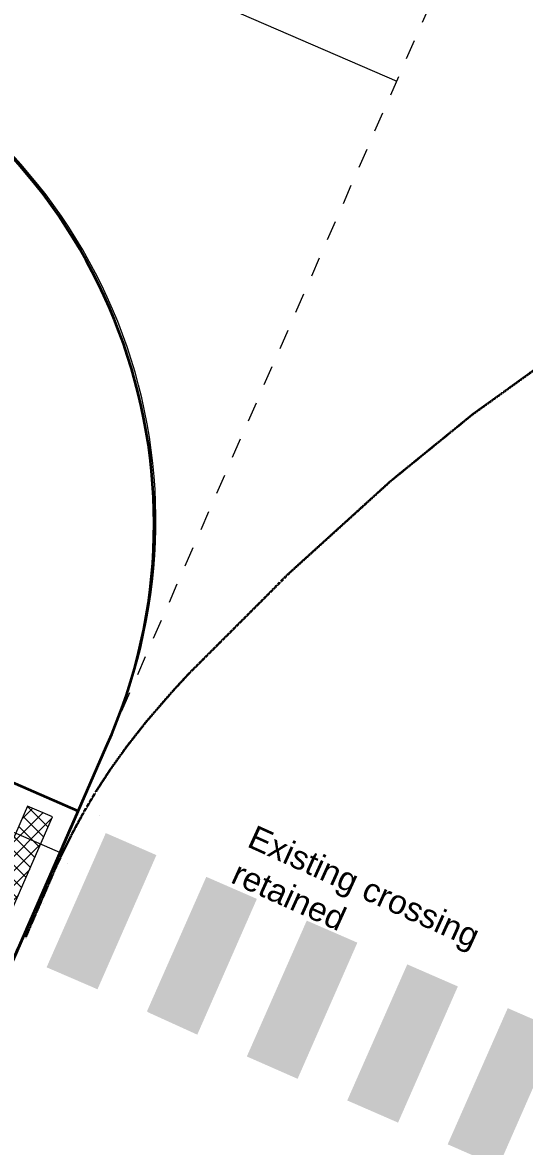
# Model space of a CAD drawing. Header units: millimetres. Extents: x -99530 to 90294, y -97212 to 56397.
# Drawn here: x 29215 to 35558, y -45347 to -31130 of the extents above; entities that cross this region are included whole.
import ezdxf

# ---------------------------------------------------------------- set-up
doc = ezdxf.new("R2010")
doc.units = ezdxf.units.MM
doc.header["$MEASUREMENT"] = 0
for name, pattern in [('2-0_5', [500, 250, -250]), ('Dashed', [564.444447, 282.222223, -282.222223]), ('HIDDEN2', [0.375, 0.25, -0.125])]:
    doc.linetypes.add(name, pattern=pattern)
for name, color, linetype in [('A-20-M_Hard_Landscape', 7, 'Continuous'), ('New_A-20-M_Hard_Landscape', 7, 'Continuous'), ('New_A-40-M_Soft_Landscaping_P2', 7, 'Continuous')]:
    doc.layers.add(name, color=color, linetype=linetype)
for name, color, linetype, lineweight in [('A-20-M_Hard_Landscape-Phase 1_Pen_No__7', 7, 'Continuous', 35), ('A-20-M_Hard_Landscape-Phase 2_Pen_No__1', 7, 'Continuous', 13), ('A-20-M_Hard_Landscape-Phase 2_Pen_No__143', 254, 'Continuous', 0), ('A-20-M_Hard_Landscape-Phase 2_Pen_No__98', 8, 'Continuous', 13), ('A-20-M_Hard_Landscape_Pen_No__1', 7, 'Continuous', 13), ('G-10-P_Topo_Road_Pen_No__193', 7, 'Continuous', 18), ('New_A-20-M_Hard_Landscape-Phase 2_Pen_No__143', 254, 'Continuous', 0), ('New_A-40-M_Soft_Landscaping_P2_Pen_No__150', 7, 'Continuous', 0), ('New_A-95-P_Drawing_Pen_No__2', 8, 'Continuous', 15)]:
    doc.layers.add(name, color=color, linetype=linetype, lineweight=lineweight)
doc.layers.add('A-20-M_Hard_Landscape-Phase 2_Pen_No__148', color=7, linetype='Continuous', lineweight=0, true_color=0x444444)
doc.layers.add('New_A-20-M_Hard_Landscape_Pen_No__53', color=7, linetype='Continuous', lineweight=35, true_color=0x444444)
doc.styles.add('GENERATED_STYLE_4', font='')
doc.styles.get('GENERATED_STYLE_4').set_extended_font_data('Swis721 BT')

# ---------------------------------------------------------------- blocks, each defined once
blk = doc.blocks.new('Mesh_1_1', base_point=(-63082, -84193))
at = {"layer": 'New_A-20-M_Hard_Landscape_Pen_No__53', "linetype": 'Continuous', "flags": 128}
blk.add_lwpolyline([(17003, -70343, 0.317895), (12798, -63684), (11682, -63197), (14359, -57057), (15466, -57539, 0.331044), (23621, -55547), (23811, -55111), (23704, -55064), (28700, -43606), (28807, -43653), (29918, -41105), (30272, -40293, 0.412979), (26840, -31201), (25827, -30759), (28073, -25609), (37903, -29895, 0.414214), (40536, -28861), (42535, -24277), (47043, -26247), (46243, -28077), (46241, -28076), (44273, -32590), (44243, -32660), (60284, -39654)], format="xyb", dxfattribs=at)
blk = doc.blocks.new('Mesh_18_1', base_point=(29119, -42939))
at = {"layer": 'New_A-20-M_Hard_Landscape_Pen_No__53', "linetype": 'Continuous', "flags": 128}
blk.add_lwpolyline([(29119, -42939), (29918, -41105), (22690, -37953), (21890, -39787)], close=True, dxfattribs=at)
blk = doc.blocks.new('Mesh_19_1', base_point=(22690, -37953))
at = {"layer": 'New_A-40-M_Soft_Landscaping_P2_Pen_No__150', "linetype": 'Continuous', "flags": 128}
blk.add_lwpolyline([(22690, -37953), (29918, -41105), (30272, -40293, 0.41532), (26927, -31239), (25827, -30759)], format="xyb", close=True, dxfattribs=at)
blk = doc.blocks.new('Mesh_25_1', base_point=(22690, -37953))
at = {"layer": 'New_A-40-M_Soft_Landscaping_P2_Pen_No__150', "linetype": 'Continuous', "flags": 128}
blk.add_lwpolyline([(22690, -37953), (29918, -41105), (30272, -40293, 0.41532), (26927, -31239), (25827, -30759)], format="xyb", close=True, dxfattribs=at)
blk = doc.blocks.new('Line_8_1', base_point=(26715, -28721))
at = {"layer": 'A-20-M_Hard_Landscape_Pen_No__1', "linetype": 'Continuous'}
for q in [(27044, -28592), (33943, -31873), (26844, -29051)]:
    blk.add_line((26715, -28721), q, dxfattribs=at)
blk = doc.blocks.new('Line_9_1', base_point=(22492, -38490))
at = {"layer": 'A-20-M_Hard_Landscape_Pen_No__1', "linetype": 'Continuous'}
for q in [(22821, -38361), (29721, -41642), (22622, -38820)]:
    blk.add_line((22492, -38490), q, dxfattribs=at)

msp = doc.modelspace()

# ---------------------------------------------------------------- hatches: boundary and pattern name
at = {"layer": 'A-20-M_Hard_Landscape-Phase 2_Pen_No__143', "linetype": 'Continuous'}
h = msp.add_hatch(dxfattribs=at)
h.set_pattern_fill('Concrete_Block_0001', color=256, style=0, pattern_type=2)
h.set_pattern_definition([(45, (0, 0), (-91.92388, 91.92388), []), (135, (0, 0), (91.92388, 91.92388), [])])
h.paths.add_polyline_path([(29595.6, -41179.2), (29280.4, -41041.8), (28631.7, -42529.5), (28946.9, -42667)])
at = {"layer": 'New_A-20-M_Hard_Landscape-Phase 2_Pen_No__143', "linetype": 'Continuous'}
for points in [[(29519.9, -43080.7), (30163.2, -43358.6), (30907.3, -41661.5), (30267.9, -41382.7), (30051.7, -41873.5)], [(30801, -43649), (31423.9, -43932.7), (32177, -42215.2), (31537.6, -41936.3), (30789, -43635.5)], [(32691.4, -44491.1), (33446.6, -42768.8), (32807.2, -42490), (32050.1, -44208.6)], [(34076.9, -43043.6), (33318.6, -44764.8), (33961, -45045.1), (34716.3, -43322.4)], [(35346.5, -43597.2), (34587.6, -45319.8), (35229.5, -45601.3), (35985.9, -43876)]]:
    msp.add_hatch(color=256, dxfattribs=at).paths.add_polyline_path(points)

# ---------------------------------------------------------------- linework, layer by layer
at = {"layer": 'A-20-M_Hard_Landscape-Phase 1_Pen_No__7', "linetype": 'HIDDEN2', "flags": 128}
msp.add_lwpolyline([(29258.2, -42696.8), (29652.5, -41782.5), (29828.7, -41420), (29988.4, -41122.9), (30150.5, -40849.3), (30331.5, -40571.6), (30535.3, -40286.9), (30788.1, -39965), (31116.6, -39584.1), (31336, -39347.1), (32582.3, -38097.9), (33872.9, -36925.1), (34905.9, -36083.3), (35688.8, -35518.7), (36273.8, -35150.9), (36566.6, -34989), (37169, -34704.8), (38032.4, -34392.5), (39889.1, -34001.7), (41844.2, -33844.8), (42377.1, -33832.5), (45447.8, -34251.3), (46375.1, -34539)], dxfattribs=at)
at = {"layer": 'A-20-M_Hard_Landscape-Phase 2_Pen_No__148', "linetype": '2-0_5'}
msp.add_line((30271.9, -40293.5), (35300.9, -28760.4), dxfattribs=at)
at = {"layer": 'A-20-M_Hard_Landscape-Phase 2_Pen_No__98', "linetype": 'Continuous', "flags": 128}
msp.add_lwpolyline([(29595.6, -41179.2), (29280.4, -41041.8), (28631.7, -42529.5), (28946.9, -42667)], close=True, dxfattribs=at)
at = {"layer": 'G-10-P_Topo_Road_Pen_No__193', "linetype": 'Continuous'}
for p, q in [((30150.5, -40849.3), (30150.5, -40849.3)), ((29988.4, -41122.9), (29988.5, -41122.9)), ((30187.6, -41157.6), (30187.6, -41157.6)), ((29828.7, -41420), (29828.7, -41420)), ((29652.5, -41782.5), (29652.6, -41782.5)), ((29782.1, -41766.1), (29782.2, -41766.1)), ((29484.4, -42267.8), (29484.4, -42267.8))]:
    msp.add_line(p, q, dxfattribs=at)
at = {"layer": 'New_A-95-P_Drawing_Pen_No__2', "linetype": 'Dashed'}
msp.add_line((30052.4, -40770.6), (28797.4, -43648.7), dxfattribs=at)

# ---------------------------------------------------------------- block references
at = {"layer": 'A-20-M_Hard_Landscape', "linetype": 'Continuous'}
for name, p in [('Line_8_1', (26715.2, -28721.4)), ('Line_9_1', (22492.3, -38490.5))]:
    msp.add_blockref(name, p, dxfattribs=at)
at = {"layer": 'New_A-20-M_Hard_Landscape', "color": 49, "lineweight": 35, "true_color": 0x444444}
for name, p in [('Mesh_1_1', (-63082, -84192.5)), ('Mesh_18_1', (29118.5, -42938.6))]:
    msp.add_blockref(name, p, dxfattribs=at)
at = {"layer": 'New_A-40-M_Soft_Landscaping_P2'}
for name in ['Mesh_19_1', 'Mesh_25_1']:
    msp.add_blockref(name, (22689.6, -37953.4), dxfattribs=at)

# ---------------------------------------------------------------- texts
at = {"layer": 'A-20-M_Hard_Landscape-Phase 2_Pen_No__1', "linetype": 'Continuous', "insert": (31830, -42006.5), "char_height": 300, "width": 3617.2, "attachment_point": 7, "rotation": 335.60744, "style": 'GENERATED_STYLE_4'}
msp.add_mtext('\\A1;{\\fSwis721 BT|b0|i0|c0|p34;Existing crossing retained\\P\\fSwis721 BT|b0|i0|c0|p34;}', dxfattribs=at)

doc.saveas('drawing.dxf')
